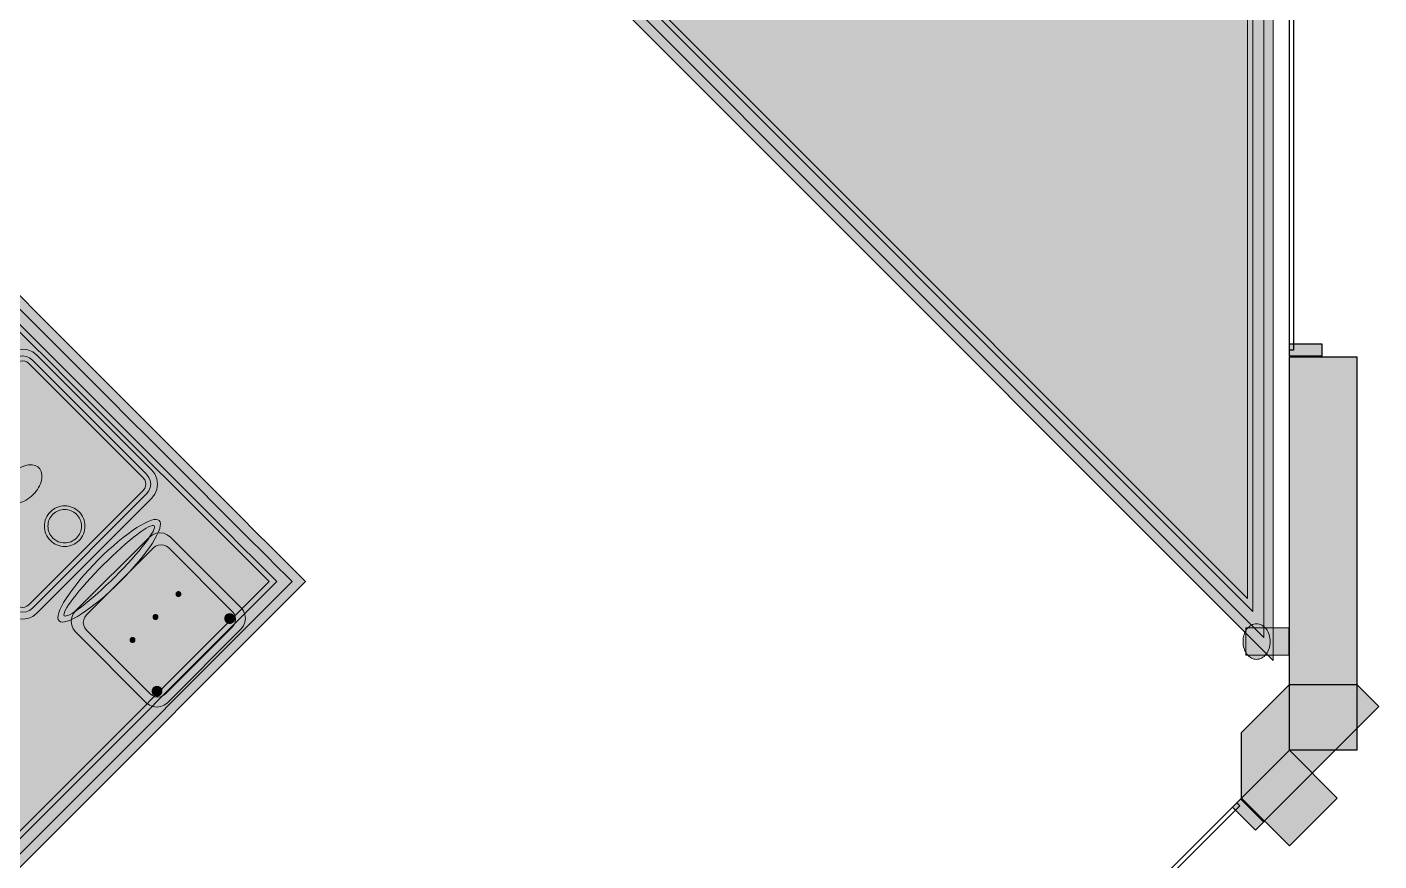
# Model space of a CAD drawing. Header units: metres. Extents: x 2172.2 to 2210.6, y 415.3 to 458.1.
# Drawn here: x 2205.64 to 2210.64, y 428.17 to 431.25 of the extents above; entities that cross this region are included whole.
import ezdxf

# ---------------------------------------------------------------- set-up
doc = ezdxf.new("R2010")
doc.units = ezdxf.units.M
for name, color, linetype, lineweight in [('NC_N1_CHAIRS', 7, 'CONTINUOUS', 13), ('NC_N1_COLUMNS', 8, 'CONTINUOUS', 25), ('NC_N1_FLOOR_DECOR', 32, 'CONTINUOUS', 13), ('NC_N1_GLAZING', 4, 'CONTINUOUS', 13), ('NC_N1_TABLES', 7, 'CONTINUOUS', 13), ('NC_N1_WALL_LIGHTS', 32, 'CONTINUOUS', 13), ('NC_N1_WALLS', 7, 'CONTINUOUS', 25)]:
    doc.layers.add(name, color=color, linetype=linetype, lineweight=lineweight)

# ---------------------------------------------------------------- blocks, each defined once
blk = doc.blocks.new('NC_N1_ARCHITECTURE')
at = {"layer": 'NC_N1_COLUMNS', "true_color": 0xe6e9ea}
blk.add_hatch(color=256, dxfattribs=at).paths.add_polyline_path([(20.134644, -5.608855), (20.134645, -5.358905), (20.31142, -5.182129), (20.561419, -5.182129), (20.642735, -5.263444), (20.21596, -5.690218)])
at = {"layer": 'NC_N1_WALLS', "true_color": 0xe7e6e1}
for points in [[(20.431419, -3.922515), (20.431419, -3.968515), (20.31142, -3.968515), (20.31142, -3.922515)], [(20.31142, -5.425056), (20.31142, -3.970515), (20.56142, -3.970515), (20.56142, -5.425056)], [(20.31142, -5.425056), (20.488197, -5.601833), (20.31142, -5.778609), (20.134644, -5.601832)], [(20.218082, -5.688099), (20.185555, -5.720626), (20.100702, -5.635774), (20.13323, -5.603247)]]:
    blk.add_hatch(color=256, dxfattribs=at).paths.add_polyline_path(points)
at = {"layer": 'NC_N1_COLUMNS', "linetype": 'CONTINUOUS', "lineweight": -2}
blk.add_lwpolyline([(20.134644, -5.608855), (20.134645, -5.358905), (20.31142, -5.182129), (20.561419, -5.182129), (20.642735, -5.263444), (20.21596, -5.690218)], close=True, dxfattribs=at)
at = {"layer": 'NC_N1_GLAZING', "linetype": 'CONTINUOUS', "lineweight": -2}
for points in [[(20.32642, -3.945515), (20.31142, -3.945515), (20.31142, 1.404485), (20.32642, 1.404485)], [(16.314201, -9.443487), (16.303595, -9.43288), (20.116966, -5.61951), (20.127573, -5.630117)]]:
    blk.add_lwpolyline(points, close=True, dxfattribs=at)
at = {"layer": 'NC_N1_WALLS', "linetype": 'CONTINUOUS', "lineweight": -2}
for points in [[(20.431419, -3.922515), (20.431419, -3.968515), (20.31142, -3.968515), (20.31142, -3.922515)], [(20.31142, -5.425056), (20.31142, -3.970515), (20.56142, -3.970515), (20.56142, -5.425056)], [(20.31142, -5.425056), (20.488197, -5.601833), (20.31142, -5.778609), (20.134644, -5.601832)], [(20.218082, -5.688099), (20.185555, -5.720626), (20.100702, -5.635774), (20.13323, -5.603247)]]:
    blk.add_lwpolyline(points, close=True, dxfattribs=at)
blk = doc.blocks.new('NC_N1_MIXED_FLOOR_BAY_06')
at = {"true_color": 0xeff0ee}
h = blk.add_hatch(color=256, dxfattribs=at)
h.dxf.hatch_style = 1
h.paths.add_polyline_path([(15.2653, -3.3949), (15.2864, -3.416), (15.2949, -3.4245), (15.3244, -3.454), (15.3328, -3.4624), (15.3727, -3.5023), (15.4167, -3.5463), (15.4797, -3.6093), (15.5237, -3.6533), (15.6258, -3.7554), (15.6698, -3.7994), (15.7328, -3.8625), (15.7768, -3.9065), (15.879, -4.0086), (15.923, -4.0526), (15.986, -4.1156), (16.03, -4.1596), (16.1322, -4.2618), (16.1762, -4.3058), (16.2392, -4.3688), (16.2832, -4.4128), (16.3853, -4.515), (16.4294, -4.559), (16.4924, -4.622), (16.5364, -4.666), (16.6043, -4.7339), (16.6128, -4.7424), (16.6423, -4.7719), (16.6507, -4.7803), (16.6718, -4.8014), (14.7485, -6.7248), (13.342, -5.3183)])
at = {"color": 0, "linetype": 'CONTINUOUS', "lineweight": -2, "true_color": 0xa5b2b8}
blk.add_lwpolyline([(15.2653, -3.3949), (15.2864, -3.416), (15.2949, -3.4245), (15.3244, -3.454), (15.3328, -3.4624), (15.3727, -3.5023), (15.4167, -3.5463), (15.4797, -3.6093), (15.5237, -3.6533), (15.6258, -3.7554), (15.6698, -3.7994), (15.7328, -3.8625), (15.7768, -3.9065), (15.879, -4.0086), (15.923, -4.0526), (15.986, -4.1156), (16.03, -4.1596), (16.1322, -4.2618), (16.1762, -4.3058), (16.2392, -4.3688), (16.2832, -4.4128), (16.3853, -4.515), (16.4294, -4.559), (16.4924, -4.622), (16.5364, -4.666), (16.6043, -4.7339), (16.6128, -4.7424), (16.6423, -4.7719), (16.6507, -4.7803), (16.6718, -4.8014), (14.7485, -6.7248), (13.342, -5.3183)], close=True, dxfattribs=at)
at = {"color": 0, "linetype": 'CONTINUOUS', "lineweight": -2, "true_color": 0xa38246}
for points in [[(15.2653, -3.4444), (15.2701, -3.4492), (15.2996, -3.4788), (15.3081, -3.4872), (15.3479, -3.527), (15.3919, -3.571), (15.4549, -3.634), (15.4989, -3.678), (15.6011, -3.7802), (15.6451, -3.8242), (15.7081, -3.8872), (15.7521, -3.9312), (15.8543, -4.0334), (15.9613, -4.1404), (16.0053, -4.1844), (16.1074, -4.2865), (16.1514, -4.3305), (16.2144, -4.3935), (16.2584, -4.4375), (16.3606, -4.5397), (16.4046, -4.5837), (16.4676, -4.6467), (16.5116, -4.6907), (16.5796, -4.7587), (16.588, -4.7671), (16.6175, -4.7967), (16.6223, -4.8014), (14.7485, -6.6753), (13.3915, -5.3183)], [(15.2653, -3.5293), (15.2657, -3.5296), (15.3055, -3.5695), (15.3495, -3.6135), (15.4125, -3.6765), (15.4565, -3.7205), (15.5587, -3.8226), (15.6027, -3.8666), (15.6657, -3.9296), (15.7097, -3.9736), (15.8118, -4.0758), (15.9188, -4.1828), (15.9628, -4.2268), (16.065, -4.329), (16.109, -4.373), (16.172, -4.436), (16.216, -4.48), (16.3182, -4.5821), (16.3622, -4.6261), (16.4252, -4.6891), (16.4692, -4.7331), (16.5371, -4.8011), (16.5375, -4.8014), (14.7485, -6.5904), (13.4763, -5.3183)], [(15.2469, -5.0599), (15.2458, -5.0834), (15.2423, -5.1067), (15.2366, -5.1295), (15.2286, -5.1517), (15.2186, -5.173), (15.2065, -5.1932), (15.1924, -5.2121), (15.1766, -5.2296), (15.1592, -5.2454), (15.1402, -5.2594), (15.12, -5.2715), (15.0988, -5.2816), (15.0766, -5.2895), (15.0537, -5.2952), (15.0304, -5.2987), (15.0069, -5.2999), (14.9834, -5.2987), (14.9601, -5.2952), (14.9372, -5.2895), (14.9151, -5.2816), (14.8938, -5.2715), (14.8736, -5.2594), (14.8547, -5.2454), (14.8372, -5.2296), (14.8214, -5.2121), (14.8074, -5.1932), (14.7953, -5.173), (14.7852, -5.1517), (14.7772, -5.1295), (14.7715, -5.1067), (14.7681, -5.0834), (14.7669, -5.0599), (14.7681, -5.0363), (14.7715, -5.013), (14.7772, -4.9902), (14.7852, -4.968), (14.7953, -4.9467), (14.8074, -4.9265), (14.8214, -4.9076), (14.8372, -4.8901), (14.8547, -4.8743), (14.8736, -4.8603), (14.8938, -4.8482), (14.9151, -4.8381), (14.9372, -4.8302), (14.9601, -4.8245), (14.9834, -4.821), (15.0069, -4.8199), (15.0304, -4.821), (15.0537, -4.8245), (15.0766, -4.8302), (15.0988, -4.8381), (15.12, -4.8482), (15.1402, -4.8603), (15.1592, -4.8743), (15.1766, -4.8901), (15.1924, -4.9076), (15.2065, -4.9265), (15.2186, -4.9467), (15.2286, -4.968), (15.2366, -4.9902), (15.2423, -5.013), (15.2458, -5.0363)]]:
    blk.add_lwpolyline(points, close=True, dxfattribs=at)
at = {"color": 0, "linetype": 'CONTINUOUS', "lineweight": -2, "true_color": 0x778fa0}
for points in [[(15.2653, -3.501), (15.2714, -3.507), (15.2798, -3.5155), (15.3196, -3.5553), (15.3636, -3.5993), (15.4266, -3.6623), (15.4706, -3.7063), (15.5728, -3.8085), (15.6168, -3.8525), (15.6798, -3.9155), (15.7238, -3.9595), (15.826, -4.0617), (15.933, -4.1687), (15.977, -4.2127), (16.0791, -4.3148), (16.1231, -4.3588), (16.1862, -4.4218), (16.2302, -4.4658), (16.3323, -4.568), (16.3763, -4.612), (16.4393, -4.675), (16.4833, -4.719), (16.5513, -4.787), (16.5597, -4.7954), (16.5658, -4.8014), (14.7485, -6.6187), (13.4481, -5.3183)], [(15.0069, -5.0599), (14.9619, -4.9199), (15.0069, -4.8299), (15.0519, -4.9199)], [(15.0069, -5.0599), (14.8761, -4.9927), (14.8443, -4.8972), (14.9397, -4.929)], [(15.0069, -5.0599), (15.0741, -4.929), (15.1695, -4.8972), (15.1377, -4.9927)], [(15.0069, -5.0599), (14.8669, -5.1049), (14.7769, -5.0599), (14.8669, -5.0149)], [(15.0069, -5.0599), (15.1469, -5.0149), (15.2369, -5.0599), (15.1469, -5.1049)], [(15.0069, -5.0599), (14.9397, -5.1907), (14.8443, -5.2225), (14.8761, -5.127)], [(15.0069, -5.0599), (15.0519, -5.1999), (15.0069, -5.2899), (14.9619, -5.1999)], [(15.0069, -5.0599), (15.1377, -5.127), (15.1695, -5.2225), (15.0741, -5.1907)]]:
    blk.add_lwpolyline(points, close=True, dxfattribs=at)
blk = doc.blocks.new('NC_N1_MIXED_FLOOR_TRIANGLE_L_3')
at = {"true_color": 0xeff0ee}
h = blk.add_hatch(color=256, dxfattribs=at)
h.dxf.hatch_style = 1
h.paths.add_polyline_path([(20.1194, 2.6407), (20.1194, 2.6399), (20.1195, 2.6395), (20.1202, 2.6236), (20.1205, 2.6212), (20.1209, 2.6188), (20.1217, 2.6165), (20.1226, 2.6142), (20.1238, 2.612), (20.1251, 2.61), (20.1267, 2.6081), (20.1284, 2.6064), (20.1303, 2.6048), (20.1323, 2.6034), (20.1345, 2.6023), (20.1368, 2.6013), (20.1391, 2.6006), (20.1415, 2.6001), (20.143, 2.6), (20.144, 2.5999), (20.1598, 2.5991), (20.1611, 2.5991), (20.2171, 2.5991), (20.2514, 2.5991), (20.2514, -5.093), (12.4273, 2.7311), (20.1194, 2.7311), (20.1194, 2.6753)])
at = {"color": 0, "linetype": 'CONTINUOUS', "lineweight": -2, "true_color": 0xa5b2b8}
blk.add_lwpolyline([(20.2514, 2.5991), (20.2514, -5.093), (12.4273, 2.7311)], dxfattribs=at)
at = {"color": 0, "linetype": 'CONTINUOUS', "lineweight": -2, "true_color": 0xa38246}
for points in [[(20.2164, 2.5641), (20.2164, -5.0085), (12.5118, 2.6961)], [(20.1564, 2.5042), (20.1564, -4.8636), (12.6567, 2.6361)]]:
    blk.add_lwpolyline(points, dxfattribs=at)
at = {"color": 0, "linetype": 'CONTINUOUS', "lineweight": -2, "true_color": 0x778fa0}
blk.add_lwpolyline([(20.1764, 2.5241), (20.1764, -4.9119), (12.6084, 2.6561)], dxfattribs=at)
blk = doc.blocks.new('NC_N1_SCONCE')
at = {"true_color": 0xf6f5ef}
h = blk.add_hatch(color=256, dxfattribs=at)
h.dxf.hatch_style = 1
h.paths.add_polyline_path([(0.05, -0.16), (0.05, 0), (-0.05, 0), (-0.05, -0.16)])
h = blk.add_hatch(color=256, dxfattribs=at)
h.dxf.hatch_style = 1
h.paths.add_polyline_path([(0.066, -0.12), (0.0657, -0.1151), (0.0647, -0.1102), (0.0632, -0.1055), (0.061, -0.1009), (0.0582, -0.0964), (0.0549, -0.0922), (0.051, -0.0883), (0.0467, -0.0846), (0.0419, -0.0813), (0.0367, -0.0784), (0.0311, -0.0759), (0.0253, -0.0738), (0.0192, -0.0722), (0.0129, -0.071), (0.0065, -0.0702), (0, -0.07), (-0.0065, -0.0702), (-0.0129, -0.071), (-0.0192, -0.0722), (-0.0253, -0.0738), (-0.0311, -0.0759), (-0.0367, -0.0784), (-0.0419, -0.0813), (-0.0467, -0.0846), (-0.051, -0.0883), (-0.0549, -0.0922), (-0.0582, -0.0964), (-0.061, -0.1009), (-0.0632, -0.1055), (-0.0647, -0.1102), (-0.0657, -0.1151), (-0.066, -0.12), (-0.0657, -0.1249), (-0.0647, -0.1298), (-0.0632, -0.1345), (-0.061, -0.1391), (-0.0582, -0.1436), (-0.0549, -0.1478), (-0.051, -0.1517), (-0.0467, -0.1554), (-0.0419, -0.1587), (-0.0367, -0.1616), (-0.0311, -0.1641), (-0.0253, -0.1662), (-0.0192, -0.1678), (-0.0129, -0.169), (-0.0065, -0.1698), (0, -0.17), (0.0065, -0.1698), (0.0129, -0.169), (0.0192, -0.1678), (0.0253, -0.1662), (0.0311, -0.1641), (0.0367, -0.1616), (0.0419, -0.1587), (0.0467, -0.1554), (0.051, -0.1517), (0.0549, -0.1478), (0.0582, -0.1436), (0.061, -0.1391), (0.0632, -0.1345), (0.0647, -0.1298), (0.0657, -0.1249)])
at = {"color": 0, "linetype": 'CONTINUOUS', "lineweight": -2, "true_color": 0xa38246}
for points in [[(0.05, -0.16), (0.05, 0), (-0.05, 0), (-0.05, -0.16)], [(0.066, -0.12), (0.0657, -0.1151), (0.0647, -0.1102), (0.0632, -0.1055), (0.061, -0.1009), (0.0582, -0.0964), (0.0549, -0.0922), (0.051, -0.0883), (0.0467, -0.0846), (0.0419, -0.0813), (0.0367, -0.0784), (0.0311, -0.0759), (0.0253, -0.0738), (0.0192, -0.0722), (0.0129, -0.071), (0.0065, -0.0702), (0, -0.07), (-0.0065, -0.0702), (-0.0129, -0.071), (-0.0192, -0.0722), (-0.0253, -0.0738), (-0.0311, -0.0759), (-0.0367, -0.0784), (-0.0419, -0.0813), (-0.0467, -0.0846), (-0.051, -0.0883), (-0.0549, -0.0922), (-0.0582, -0.0964), (-0.061, -0.1009), (-0.0632, -0.1055), (-0.0647, -0.1102), (-0.0657, -0.1151), (-0.066, -0.12), (-0.0657, -0.1249), (-0.0647, -0.1298), (-0.0632, -0.1345), (-0.061, -0.1391), (-0.0582, -0.1436), (-0.0549, -0.1478), (-0.051, -0.1517), (-0.0467, -0.1554), (-0.0419, -0.1587), (-0.0367, -0.1616), (-0.0311, -0.1641), (-0.0253, -0.1662), (-0.0192, -0.1678), (-0.0129, -0.169), (-0.0065, -0.1698), (0, -0.17), (0.0065, -0.1698), (0.0129, -0.169), (0.0192, -0.1678), (0.0253, -0.1662), (0.0311, -0.1641), (0.0367, -0.1616), (0.0419, -0.1587), (0.0467, -0.1554), (0.051, -0.1517), (0.0549, -0.1478), (0.0582, -0.1436), (0.061, -0.1391), (0.0632, -0.1345), (0.0647, -0.1298), (0.0657, -0.1249)]]:
    blk.add_lwpolyline(points, close=True, dxfattribs=at)
blk = doc.blocks.new('NC_N1_DINING_TWO_SQUARE')
at = {"true_color": 0xf6f5ef}
h = blk.add_hatch(color=256, dxfattribs=at)
h.dxf.hatch_style = 1
h.paths.add_polyline_path([(0.3, -0.375), (-0.3, -0.375), (-0.3194, -0.3724), (-0.3375, -0.365), (-0.353, -0.353), (-0.365, -0.3375), (-0.3724, -0.3194), (-0.375, -0.3), (-0.375, 0.3), (-0.3724, 0.3194), (-0.365, 0.3375), (-0.353, 0.353), (-0.3375, 0.365), (-0.3194, 0.3724), (-0.3, 0.375), (0.3, 0.375), (0.3194, 0.3724), (0.3375, 0.365), (0.353, 0.353), (0.365, 0.3375), (0.3724, 0.3194), (0.375, 0.3), (0.375, -0.3), (0.3724, -0.3194), (0.365, -0.3375), (0.353, -0.353), (0.3375, -0.365), (0.3194, -0.3724)])
at = {"color": 0, "linetype": 'CONTINUOUS', "lineweight": -2, "true_color": 0x2d3540}
blk.add_lwpolyline([(0.3, -0.375), (-0.3, -0.375), (-0.3194, -0.3724), (-0.3375, -0.365), (-0.353, -0.353), (-0.365, -0.3375), (-0.3724, -0.3194), (-0.375, -0.3), (-0.375, 0.3), (-0.3724, 0.3194), (-0.365, 0.3375), (-0.353, 0.353), (-0.3375, 0.365), (-0.3194, 0.3724), (-0.3, 0.375), (0.3, 0.375), (0.3194, 0.3724), (0.3375, 0.365), (0.353, 0.353), (0.365, 0.3375), (0.3724, 0.3194), (0.375, 0.3), (0.375, -0.3), (0.3724, -0.3194), (0.365, -0.3375), (0.353, -0.353), (0.3375, -0.365), (0.3194, -0.3724)], close=True, dxfattribs=at)
at = {"color": 0, "linetype": 'CONTINUOUS', "lineweight": -2, "true_color": 0xa38246}
for points in [[(0.2984, -0.35), (-0.2984, -0.35), (-0.3129, -0.3481), (-0.3249, -0.3431), (-0.3352, -0.3352), (-0.3431, -0.3249), (-0.3481, -0.3129), (-0.35, -0.2984), (-0.35, 0.2984), (-0.3481, 0.3129), (-0.3431, 0.3249), (-0.3352, 0.3352), (-0.3249, 0.3431), (-0.3129, 0.3481), (-0.2984, 0.35), (0.2984, 0.35), (0.3129, 0.3481), (0.3249, 0.3431), (0.3352, 0.3352), (0.3431, 0.3249), (0.3481, 0.3129), (0.35, 0.2984), (0.35, -0.2984), (0.3481, -0.3129), (0.3431, -0.3249), (0.3352, -0.3352), (0.3249, -0.3431), (0.3129, -0.3481)], [(0.2972, -0.332), (-0.2972, -0.332), (-0.3082, -0.3306), (-0.3158, -0.3274), (-0.3224, -0.3224), (-0.3274, -0.3158), (-0.3306, -0.3082), (-0.332, -0.2972), (-0.332, 0.2972), (-0.3306, 0.3082), (-0.3274, 0.3158), (-0.3224, 0.3224), (-0.3158, 0.3274), (-0.3082, 0.3306), (-0.2972, 0.332), (0.2972, 0.332), (0.3082, 0.3306), (0.3158, 0.3274), (0.3224, 0.3224), (0.3274, 0.3158), (0.3306, 0.3082), (0.332, 0.2972), (0.332, -0.2972), (0.3306, -0.3082), (0.3274, -0.3158), (0.3224, -0.3224), (0.3158, -0.3274), (0.3082, -0.3306)], [(0.062, 0.22), (0.0617, 0.2139), (0.0608, 0.2079), (0.0593, 0.202), (0.0573, 0.1963), (0.0547, 0.1908), (0.0516, 0.1856), (0.0479, 0.1807), (0.0438, 0.1762), (0.0393, 0.1721), (0.0344, 0.1684), (0.0292, 0.1653), (0.0237, 0.1627), (0.018, 0.1607), (0.0121, 0.1592), (0.0061, 0.1583), (0, 0.158), (-0.0061, 0.1583), (-0.0121, 0.1592), (-0.018, 0.1607), (-0.0237, 0.1627), (-0.0292, 0.1653), (-0.0344, 0.1684), (-0.0393, 0.1721), (-0.0438, 0.1762), (-0.0479, 0.1807), (-0.0516, 0.1856), (-0.0547, 0.1908), (-0.0573, 0.1963), (-0.0593, 0.202), (-0.0608, 0.2079), (-0.0617, 0.2139), (-0.062, 0.22), (-0.0617, 0.2261), (-0.0608, 0.2321), (-0.0593, 0.238), (-0.0573, 0.2437), (-0.0547, 0.2492), (-0.0516, 0.2544), (-0.0479, 0.2593), (-0.0438, 0.2638), (-0.0393, 0.2679), (-0.0344, 0.2716), (-0.0292, 0.2747), (-0.0237, 0.2773), (-0.018, 0.2793), (-0.0121, 0.2808), (-0.0061, 0.2817), (0, 0.282), (0.0061, 0.2817), (0.0121, 0.2808), (0.018, 0.2793), (0.0237, 0.2773), (0.0292, 0.2747), (0.0344, 0.2716), (0.0393, 0.2679), (0.0438, 0.2638), (0.0479, 0.2593), (0.0516, 0.2544), (0.0547, 0.2492), (0.0573, 0.2437), (0.0593, 0.238), (0.0608, 0.2321), (0.0617, 0.2261)], [(0.085, 0), (0.0846, 0.0054), (0.0834, 0.0107), (0.0813, 0.016), (0.0785, 0.021), (0.075, 0.0259), (0.0707, 0.0306), (0.0657, 0.0349), (0.0601, 0.0389), (0.0539, 0.0425), (0.0472, 0.0457), (0.0401, 0.0485), (0.0325, 0.0508), (0.0247, 0.0526), (0.0166, 0.0539), (0.0083, 0.0547), (0, 0.055), (-0.0083, 0.0547), (-0.0166, 0.0539), (-0.0247, 0.0526), (-0.0325, 0.0508), (-0.0401, 0.0485), (-0.0472, 0.0457), (-0.0539, 0.0425), (-0.0601, 0.0389), (-0.0657, 0.0349), (-0.0707, 0.0306), (-0.075, 0.0259), (-0.0785, 0.021), (-0.0813, 0.016), (-0.0834, 0.0107), (-0.0846, 0.0054), (-0.085, 0), (-0.0846, -0.0054), (-0.0834, -0.0107), (-0.0813, -0.016), (-0.0785, -0.021), (-0.075, -0.0259), (-0.0707, -0.0306), (-0.0657, -0.0349), (-0.0601, -0.0389), (-0.0539, -0.0425), (-0.0472, -0.0457), (-0.0401, -0.0485), (-0.0325, -0.0508), (-0.0247, -0.0526), (-0.0166, -0.0539), (-0.0083, -0.0547), (0, -0.055), (0.0083, -0.0547), (0.0166, -0.0539), (0.0247, -0.0526), (0.0325, -0.0508), (0.0401, -0.0485), (0.0472, -0.0457), (0.0539, -0.0425), (0.0601, -0.0389), (0.0657, -0.0349), (0.0707, -0.0306), (0.075, -0.0259), (0.0785, -0.021), (0.0813, -0.016), (0.0834, -0.0107), (0.0846, -0.0054)], [(0.062, -0.22), (0.0617, -0.2261), (0.0608, -0.2321), (0.0593, -0.238), (0.0573, -0.2437), (0.0547, -0.2492), (0.0516, -0.2544), (0.0479, -0.2593), (0.0438, -0.2638), (0.0393, -0.2679), (0.0344, -0.2716), (0.0292, -0.2747), (0.0237, -0.2773), (0.018, -0.2793), (0.0121, -0.2808), (0.0061, -0.2817), (0, -0.282), (-0.0061, -0.2817), (-0.0121, -0.2808), (-0.018, -0.2793), (-0.0237, -0.2773), (-0.0292, -0.2747), (-0.0344, -0.2716), (-0.0393, -0.2679), (-0.0438, -0.2638), (-0.0479, -0.2593), (-0.0516, -0.2544), (-0.0547, -0.2492), (-0.0573, -0.2437), (-0.0593, -0.238), (-0.0608, -0.2321), (-0.0617, -0.2261), (-0.062, -0.22), (-0.0617, -0.2139), (-0.0608, -0.2079), (-0.0593, -0.202), (-0.0573, -0.1963), (-0.0547, -0.1908), (-0.0516, -0.1856), (-0.0479, -0.1807), (-0.0438, -0.1762), (-0.0393, -0.1721), (-0.0344, -0.1684), (-0.0292, -0.1653), (-0.0237, -0.1627), (-0.018, -0.1607), (-0.0121, -0.1592), (-0.0061, -0.1583), (0, -0.158), (0.0061, -0.1583), (0.0121, -0.1592), (0.018, -0.1607), (0.0237, -0.1627), (0.0292, -0.1653), (0.0344, -0.1684), (0.0393, -0.1721), (0.0438, -0.1762), (0.0479, -0.1807), (0.0516, -0.1856), (0.0547, -0.1908), (0.0573, -0.1963), (0.0593, -0.202), (0.0608, -0.2079), (0.0617, -0.2139)]]:
    blk.add_lwpolyline(points, close=True, dxfattribs=at)
at = {"color": 0, "linetype": 'CONTINUOUS', "lineweight": -2, "true_color": 0x89939a}
for points in [[(0.075, 0.22), (0.0746, 0.2126), (0.0736, 0.2054), (0.0718, 0.1982), (0.0693, 0.1913), (0.0661, 0.1846), (0.0624, 0.1783), (0.058, 0.1724), (0.053, 0.167), (0.0476, 0.162), (0.0417, 0.1576), (0.0354, 0.1539), (0.0287, 0.1507), (0.0218, 0.1482), (0.0146, 0.1464), (0.0074, 0.1454), (0, 0.145), (-0.0074, 0.1454), (-0.0146, 0.1464), (-0.0218, 0.1482), (-0.0287, 0.1507), (-0.0354, 0.1539), (-0.0417, 0.1576), (-0.0476, 0.162), (-0.053, 0.167), (-0.058, 0.1724), (-0.0624, 0.1783), (-0.0661, 0.1846), (-0.0693, 0.1913), (-0.0718, 0.1982), (-0.0736, 0.2054), (-0.0746, 0.2126), (-0.075, 0.22), (-0.0746, 0.2274), (-0.0736, 0.2346), (-0.0718, 0.2418), (-0.0693, 0.2487), (-0.0661, 0.2554), (-0.0624, 0.2617), (-0.058, 0.2676), (-0.053, 0.273), (-0.0476, 0.278), (-0.0417, 0.2824), (-0.0354, 0.2861), (-0.0287, 0.2893), (-0.0218, 0.2918), (-0.0146, 0.2936), (-0.0074, 0.2946), (0, 0.295), (0.0074, 0.2946), (0.0146, 0.2936), (0.0218, 0.2918), (0.0287, 0.2893), (0.0354, 0.2861), (0.0417, 0.2824), (0.0476, 0.278), (0.053, 0.273), (0.058, 0.2676), (0.0624, 0.2617), (0.0661, 0.2554), (0.0693, 0.2487), (0.0718, 0.2418), (0.0736, 0.2346), (0.0746, 0.2274)], [(0.075, -0.22), (0.0746, -0.2274), (0.0736, -0.2346), (0.0718, -0.2418), (0.0693, -0.2487), (0.0661, -0.2554), (0.0624, -0.2617), (0.058, -0.2676), (0.053, -0.273), (0.0476, -0.278), (0.0417, -0.2824), (0.0354, -0.2861), (0.0287, -0.2893), (0.0218, -0.2918), (0.0146, -0.2936), (0.0074, -0.2946), (0, -0.295), (-0.0074, -0.2946), (-0.0146, -0.2936), (-0.0218, -0.2918), (-0.0287, -0.2893), (-0.0354, -0.2861), (-0.0417, -0.2824), (-0.0476, -0.278), (-0.053, -0.273), (-0.058, -0.2676), (-0.0624, -0.2617), (-0.0661, -0.2554), (-0.0693, -0.2487), (-0.0718, -0.2418), (-0.0736, -0.2346), (-0.0746, -0.2274), (-0.075, -0.22), (-0.0746, -0.2126), (-0.0736, -0.2054), (-0.0718, -0.1982), (-0.0693, -0.1913), (-0.0661, -0.1846), (-0.0624, -0.1783), (-0.058, -0.1724), (-0.053, -0.167), (-0.0476, -0.162), (-0.0417, -0.1576), (-0.0354, -0.1539), (-0.0287, -0.1507), (-0.0218, -0.1482), (-0.0146, -0.1464), (-0.0074, -0.1454), (0, -0.145), (0.0074, -0.1454), (0.0146, -0.1464), (0.0218, -0.1482), (0.0287, -0.1507), (0.0354, -0.1539), (0.0417, -0.1576), (0.0476, -0.162), (0.053, -0.167), (0.058, -0.1724), (0.0624, -0.1783), (0.0661, -0.1846), (0.0693, -0.1913), (0.0718, -0.1982), (0.0736, -0.2054), (0.0746, -0.2126)]]:
    blk.add_lwpolyline(points, close=True, dxfattribs=at)
blk = doc.blocks.new('NC_N1_CHAIR_OLIVE')
at = {"true_color": 0xf6f5ef}
h = blk.add_hatch(color=256, dxfattribs=at)
h.dxf.hatch_style = 1
h.paths.add_polyline_path([(0.262, 0.222), (0.2607, 0.2276), (0.257, 0.2331), (0.2507, 0.2385), (0.2421, 0.2438), (0.2311, 0.2489), (0.2178, 0.2537), (0.2025, 0.2582), (0.1853, 0.2623), (0.1662, 0.2661), (0.1456, 0.2694), (0.1235, 0.2723), (0.1003, 0.2747), (0.0761, 0.2765), (0.0511, 0.2779), (0.0257, 0.2787), (0, 0.279), (-0.0257, 0.2787), (-0.0511, 0.2779), (-0.0761, 0.2765), (-0.1003, 0.2747), (-0.1235, 0.2723), (-0.1456, 0.2694), (-0.1662, 0.2661), (-0.1853, 0.2623), (-0.2025, 0.2582), (-0.2178, 0.2537), (-0.2311, 0.2489), (-0.2421, 0.2438), (-0.2507, 0.2385), (-0.257, 0.2331), (-0.2607, 0.2276), (-0.262, 0.222), (-0.2607, 0.2164), (-0.257, 0.2109), (-0.2507, 0.2055), (-0.2421, 0.2002), (-0.2311, 0.1951), (-0.2178, 0.1903), (-0.2025, 0.1858), (-0.1853, 0.1817), (-0.1662, 0.1779), (-0.1456, 0.1746), (-0.1235, 0.1717), (-0.1003, 0.1693), (-0.0761, 0.1675), (-0.0511, 0.1661), (-0.0257, 0.1653), (0, 0.165), (0.0257, 0.1653), (0.0511, 0.1661), (0.0761, 0.1675), (0.1003, 0.1693), (0.1235, 0.1717), (0.1456, 0.1746), (0.1662, 0.1779), (0.1853, 0.1817), (0.2025, 0.1858), (0.2178, 0.1903), (0.2311, 0.1951), (0.2421, 0.2002), (0.2507, 0.2055), (0.257, 0.2109), (0.2607, 0.2164)])
at = {"true_color": 0x778fa0}
h = blk.add_hatch(color=256, dxfattribs=at)
h.dxf.hatch_style = 1
h.paths.add_polyline_path([(0.193, -0.275), (-0.193, -0.275), (-0.2072, -0.2731), (-0.2205, -0.2676), (-0.2319, -0.2589), (-0.2406, -0.2475), (-0.2461, -0.2342), (-0.248, -0.22), (-0.248, 0.15), (-0.2461, 0.1642), (-0.2406, 0.1775), (-0.2319, 0.1889), (-0.2205, 0.1976), (-0.2072, 0.2031), (-0.193, 0.205), (0.193, 0.205), (0.2072, 0.2031), (0.2205, 0.1976), (0.2319, 0.1889), (0.2406, 0.1775), (0.2461, 0.1642), (0.248, 0.15), (0.248, -0.22), (0.2461, -0.2342), (0.2406, -0.2475), (0.2319, -0.2589), (0.2205, -0.2676), (0.2072, -0.2731)])
at = {"true_color": 0xa38246}
h = blk.add_hatch(color=256, dxfattribs=at)
h.dxf.hatch_style = 1
h.paths.add_polyline_path([(-0.111, -0.02), (-0.111, -0.0209), (-0.1112, -0.0218), (-0.1114, -0.0226), (-0.1117, -0.0234), (-0.1121, -0.0242), (-0.1125, -0.025), (-0.113, -0.0257), (-0.1136, -0.0264), (-0.1143, -0.027), (-0.115, -0.0275), (-0.1158, -0.0279), (-0.1166, -0.0283), (-0.1174, -0.0286), (-0.1182, -0.0288), (-0.1191, -0.029), (-0.12, -0.029), (-0.1209, -0.029), (-0.1218, -0.0288), (-0.1226, -0.0286), (-0.1234, -0.0283), (-0.1242, -0.0279), (-0.125, -0.0275), (-0.1257, -0.027), (-0.1264, -0.0264), (-0.127, -0.0257), (-0.1275, -0.025), (-0.1279, -0.0242), (-0.1283, -0.0234), (-0.1286, -0.0226), (-0.1288, -0.0218), (-0.129, -0.0209), (-0.129, -0.02), (-0.129, -0.0191), (-0.1288, -0.0182), (-0.1286, -0.0174), (-0.1283, -0.0166), (-0.1279, -0.0158), (-0.1275, -0.015), (-0.127, -0.0143), (-0.1264, -0.0136), (-0.1257, -0.013), (-0.125, -0.0125), (-0.1242, -0.0121), (-0.1234, -0.0117), (-0.1226, -0.0114), (-0.1218, -0.0112), (-0.1209, -0.011), (-0.12, -0.011), (-0.1191, -0.011), (-0.1182, -0.0112), (-0.1174, -0.0114), (-0.1166, -0.0117), (-0.1158, -0.0121), (-0.115, -0.0125), (-0.1143, -0.013), (-0.1136, -0.0136), (-0.113, -0.0143), (-0.1125, -0.015), (-0.1121, -0.0158), (-0.1117, -0.0166), (-0.1114, -0.0174), (-0.1112, -0.0182), (-0.111, -0.0191)])
h = blk.add_hatch(color=256, dxfattribs=at)
h.dxf.hatch_style = 1
h.paths.add_polyline_path([(0.009, -0.02), (0.009, -0.0209), (0.0088, -0.0218), (0.0086, -0.0226), (0.0083, -0.0234), (0.0079, -0.0242), (0.0075, -0.025), (0.007, -0.0257), (0.0064, -0.0264), (0.0057, -0.027), (0.005, -0.0275), (0.0042, -0.0279), (0.0034, -0.0283), (0.0026, -0.0286), (0.0018, -0.0288), (0.0009, -0.029), (0, -0.029), (-0.0009, -0.029), (-0.0018, -0.0288), (-0.0026, -0.0286), (-0.0034, -0.0283), (-0.0042, -0.0279), (-0.005, -0.0275), (-0.0057, -0.027), (-0.0064, -0.0264), (-0.007, -0.0257), (-0.0075, -0.025), (-0.0079, -0.0242), (-0.0083, -0.0234), (-0.0086, -0.0226), (-0.0088, -0.0218), (-0.009, -0.0209), (-0.009, -0.02), (-0.009, -0.0191), (-0.0088, -0.0182), (-0.0086, -0.0174), (-0.0083, -0.0166), (-0.0079, -0.0158), (-0.0075, -0.015), (-0.007, -0.0143), (-0.0064, -0.0136), (-0.0057, -0.013), (-0.005, -0.0125), (-0.0042, -0.0121), (-0.0034, -0.0117), (-0.0026, -0.0114), (-0.0018, -0.0112), (-0.0009, -0.011), (0, -0.011), (0.0009, -0.011), (0.0018, -0.0112), (0.0026, -0.0114), (0.0034, -0.0117), (0.0042, -0.0121), (0.005, -0.0125), (0.0057, -0.013), (0.0064, -0.0136), (0.007, -0.0143), (0.0075, -0.015), (0.0079, -0.0158), (0.0083, -0.0166), (0.0086, -0.0174), (0.0088, -0.0182), (0.009, -0.0191)])
h = blk.add_hatch(color=256, dxfattribs=at)
h.dxf.hatch_style = 1
h.paths.add_polyline_path([(0.129, -0.02), (0.129, -0.0209), (0.1288, -0.0218), (0.1286, -0.0226), (0.1283, -0.0234), (0.1279, -0.0242), (0.1275, -0.025), (0.127, -0.0257), (0.1264, -0.0264), (0.1257, -0.027), (0.125, -0.0275), (0.1242, -0.0279), (0.1234, -0.0283), (0.1226, -0.0286), (0.1218, -0.0288), (0.1209, -0.029), (0.12, -0.029), (0.1191, -0.029), (0.1182, -0.0288), (0.1174, -0.0286), (0.1166, -0.0283), (0.1158, -0.0279), (0.115, -0.0275), (0.1143, -0.027), (0.1136, -0.0264), (0.113, -0.0257), (0.1125, -0.025), (0.1121, -0.0242), (0.1117, -0.0234), (0.1114, -0.0226), (0.1112, -0.0218), (0.111, -0.0209), (0.111, -0.02), (0.111, -0.0191), (0.1112, -0.0182), (0.1114, -0.0174), (0.1117, -0.0166), (0.1121, -0.0158), (0.1125, -0.015), (0.113, -0.0143), (0.1136, -0.0136), (0.1143, -0.013), (0.115, -0.0125), (0.1158, -0.0121), (0.1166, -0.0117), (0.1174, -0.0114), (0.1182, -0.0112), (0.1191, -0.011), (0.12, -0.011), (0.1209, -0.011), (0.1218, -0.0112), (0.1226, -0.0114), (0.1234, -0.0117), (0.1242, -0.0121), (0.125, -0.0125), (0.1257, -0.013), (0.1264, -0.0136), (0.127, -0.0143), (0.1275, -0.015), (0.1279, -0.0158), (0.1283, -0.0166), (0.1286, -0.0174), (0.1288, -0.0182), (0.129, -0.0191)])
h = blk.add_hatch(color=256, dxfattribs=at)
h.dxf.hatch_style = 1
h.paths.add_polyline_path([(-0.172, -0.218), (-0.1721, -0.2198), (-0.1723, -0.2215), (-0.1728, -0.2232), (-0.1734, -0.2249), (-0.1741, -0.2265), (-0.175, -0.228), (-0.1761, -0.2294), (-0.1773, -0.2307), (-0.1786, -0.2319), (-0.18, -0.233), (-0.1815, -0.2339), (-0.1831, -0.2346), (-0.1848, -0.2352), (-0.1865, -0.2357), (-0.1882, -0.2359), (-0.19, -0.236), (-0.1918, -0.2359), (-0.1935, -0.2357), (-0.1952, -0.2352), (-0.1969, -0.2346), (-0.1985, -0.2339), (-0.2, -0.233), (-0.2014, -0.2319), (-0.2027, -0.2307), (-0.2039, -0.2294), (-0.205, -0.228), (-0.2059, -0.2265), (-0.2066, -0.2249), (-0.2072, -0.2232), (-0.2077, -0.2215), (-0.2079, -0.2198), (-0.208, -0.218), (-0.2079, -0.2162), (-0.2077, -0.2145), (-0.2072, -0.2128), (-0.2066, -0.2111), (-0.2059, -0.2095), (-0.205, -0.208), (-0.2039, -0.2066), (-0.2027, -0.2053), (-0.2014, -0.2041), (-0.2, -0.203), (-0.1985, -0.2021), (-0.1969, -0.2014), (-0.1952, -0.2008), (-0.1935, -0.2003), (-0.1918, -0.2001), (-0.19, -0.2), (-0.1882, -0.2001), (-0.1865, -0.2003), (-0.1848, -0.2008), (-0.1831, -0.2014), (-0.1815, -0.2021), (-0.18, -0.203), (-0.1786, -0.2041), (-0.1773, -0.2053), (-0.1761, -0.2066), (-0.175, -0.208), (-0.1741, -0.2095), (-0.1734, -0.2111), (-0.1728, -0.2128), (-0.1723, -0.2145), (-0.1721, -0.2162)])
h = blk.add_hatch(color=256, dxfattribs=at)
h.dxf.hatch_style = 1
h.paths.add_polyline_path([(0.208, -0.218), (0.2079, -0.2198), (0.2077, -0.2215), (0.2072, -0.2232), (0.2066, -0.2249), (0.2059, -0.2265), (0.205, -0.228), (0.2039, -0.2294), (0.2027, -0.2307), (0.2014, -0.2319), (0.2, -0.233), (0.1985, -0.2339), (0.1969, -0.2346), (0.1952, -0.2352), (0.1935, -0.2357), (0.1918, -0.2359), (0.19, -0.236), (0.1882, -0.2359), (0.1865, -0.2357), (0.1848, -0.2352), (0.1831, -0.2346), (0.1815, -0.2339), (0.18, -0.233), (0.1786, -0.2319), (0.1773, -0.2307), (0.1761, -0.2294), (0.175, -0.228), (0.1741, -0.2265), (0.1734, -0.2249), (0.1728, -0.2232), (0.1723, -0.2215), (0.1721, -0.2198), (0.172, -0.218), (0.1721, -0.2162), (0.1723, -0.2145), (0.1728, -0.2128), (0.1734, -0.2111), (0.1741, -0.2095), (0.175, -0.208), (0.1761, -0.2066), (0.1773, -0.2053), (0.1786, -0.2041), (0.18, -0.203), (0.1815, -0.2021), (0.1831, -0.2014), (0.1848, -0.2008), (0.1865, -0.2003), (0.1882, -0.2001), (0.19, -0.2), (0.1918, -0.2001), (0.1935, -0.2003), (0.1952, -0.2008), (0.1969, -0.2014), (0.1985, -0.2021), (0.2, -0.203), (0.2014, -0.2041), (0.2027, -0.2053), (0.2039, -0.2066), (0.205, -0.208), (0.2059, -0.2095), (0.2066, -0.2111), (0.2072, -0.2128), (0.2077, -0.2145), (0.2079, -0.2162)])
at = {"color": 0, "linetype": 'CONTINUOUS', "lineweight": -2, "true_color": 0x2d3540}
for points in [[(0.262, 0.222), (0.2607, 0.2276), (0.257, 0.2331), (0.2507, 0.2385), (0.2421, 0.2438), (0.2311, 0.2489), (0.2178, 0.2537), (0.2025, 0.2582), (0.1853, 0.2623), (0.1662, 0.2661), (0.1456, 0.2694), (0.1235, 0.2723), (0.1003, 0.2747), (0.0761, 0.2765), (0.0511, 0.2779), (0.0257, 0.2787), (0, 0.279), (-0.0257, 0.2787), (-0.0511, 0.2779), (-0.0761, 0.2765), (-0.1003, 0.2747), (-0.1235, 0.2723), (-0.1456, 0.2694), (-0.1662, 0.2661), (-0.1853, 0.2623), (-0.2025, 0.2582), (-0.2178, 0.2537), (-0.2311, 0.2489), (-0.2421, 0.2438), (-0.2507, 0.2385), (-0.257, 0.2331), (-0.2607, 0.2276), (-0.262, 0.222), (-0.2607, 0.2164), (-0.257, 0.2109), (-0.2507, 0.2055), (-0.2421, 0.2002), (-0.2311, 0.1951), (-0.2178, 0.1903), (-0.2025, 0.1858), (-0.1853, 0.1817), (-0.1662, 0.1779), (-0.1456, 0.1746), (-0.1235, 0.1717), (-0.1003, 0.1693), (-0.0761, 0.1675), (-0.0511, 0.1661), (-0.0257, 0.1653), (0, 0.165), (0.0257, 0.1653), (0.0511, 0.1661), (0.0761, 0.1675), (0.1003, 0.1693), (0.1235, 0.1717), (0.1456, 0.1746), (0.1662, 0.1779), (0.1853, 0.1817), (0.2025, 0.1858), (0.2178, 0.1903), (0.2311, 0.1951), (0.2421, 0.2002), (0.2507, 0.2055), (0.257, 0.2109), (0.2607, 0.2164)], [(0.193, -0.275), (-0.193, -0.275), (-0.2072, -0.2731), (-0.2205, -0.2676), (-0.2319, -0.2589), (-0.2406, -0.2475), (-0.2461, -0.2342), (-0.248, -0.22), (-0.248, 0.15), (-0.2461, 0.1642), (-0.2406, 0.1775), (-0.2319, 0.1889), (-0.2205, 0.1976), (-0.2072, 0.2031), (-0.193, 0.205), (0.193, 0.205), (0.2072, 0.2031), (0.2205, 0.1976), (0.2319, 0.1889), (0.2406, 0.1775), (0.2461, 0.1642), (0.248, 0.15), (0.248, -0.22), (0.2461, -0.2342), (0.2406, -0.2475), (0.2319, -0.2589), (0.2205, -0.2676), (0.2072, -0.2731)]]:
    blk.add_lwpolyline(points, close=True, dxfattribs=at)
at = {"color": 0, "linetype": 'CONTINUOUS', "lineweight": -2, "true_color": 0xa38246}
for points in [[(0.235, 0.222), (0.2339, 0.225), (0.2305, 0.228), (0.2249, 0.231), (0.2171, 0.2339), (0.2073, 0.2366), (0.1954, 0.2392), (0.1817, 0.2417), (0.1662, 0.2439), (0.1491, 0.246), (0.1306, 0.2478), (0.1108, 0.2493), (0.0899, 0.2506), (0.0682, 0.2517), (0.0458, 0.2524), (0.023, 0.2529), (0, 0.253), (-0.023, 0.2529), (-0.0458, 0.2524), (-0.0682, 0.2517), (-0.0899, 0.2506), (-0.1108, 0.2493), (-0.1306, 0.2478), (-0.1491, 0.246), (-0.1662, 0.2439), (-0.1817, 0.2417), (-0.1954, 0.2392), (-0.2073, 0.2366), (-0.2171, 0.2339), (-0.2249, 0.231), (-0.2305, 0.228), (-0.2339, 0.225), (-0.235, 0.222), (-0.2339, 0.219), (-0.2305, 0.216), (-0.2249, 0.213), (-0.2171, 0.2101), (-0.2073, 0.2074), (-0.1954, 0.2048), (-0.1817, 0.2023), (-0.1662, 0.2001), (-0.1491, 0.198), (-0.1306, 0.1962), (-0.1108, 0.1947), (-0.0899, 0.1934), (-0.0682, 0.1923), (-0.0458, 0.1916), (-0.023, 0.1911), (0, 0.191), (0.023, 0.1911), (0.0458, 0.1916), (0.0682, 0.1923), (0.0899, 0.1934), (0.1108, 0.1947), (0.1306, 0.1962), (0.1491, 0.198), (0.1662, 0.2001), (0.1817, 0.2023), (0.1954, 0.2048), (0.2073, 0.2074), (0.2171, 0.2101), (0.2249, 0.213), (0.2305, 0.216), (0.2339, 0.219)], [(0.175, -0.247), (-0.175, -0.247), (-0.1854, -0.2456), (-0.195, -0.2416), (-0.2033, -0.2353), (-0.2096, -0.227), (-0.2136, -0.2174), (-0.215, -0.207), (-0.215, 0.126), (-0.2136, 0.1364), (-0.2096, 0.146), (-0.2033, 0.1543), (-0.195, 0.1606), (-0.1854, 0.1646), (-0.175, 0.166), (0.175, 0.166), (0.1854, 0.1646), (0.195, 0.1606), (0.2033, 0.1543), (0.2096, 0.146), (0.2136, 0.1364), (0.215, 0.126), (0.215, -0.207), (0.2136, -0.2174), (0.2096, -0.227), (0.2033, -0.2353), (0.195, -0.2416), (0.1854, -0.2456)]]:
    blk.add_lwpolyline(points, close=True, dxfattribs=at)
at = {"color": 0, "linetype": 'CONTINUOUS', "lineweight": -2}
for points in [[(-0.111, -0.02), (-0.111, -0.0209), (-0.1112, -0.0218), (-0.1114, -0.0226), (-0.1117, -0.0234), (-0.1121, -0.0242), (-0.1125, -0.025), (-0.113, -0.0257), (-0.1136, -0.0264), (-0.1143, -0.027), (-0.115, -0.0275), (-0.1158, -0.0279), (-0.1166, -0.0283), (-0.1174, -0.0286), (-0.1182, -0.0288), (-0.1191, -0.029), (-0.12, -0.029), (-0.1209, -0.029), (-0.1218, -0.0288), (-0.1226, -0.0286), (-0.1234, -0.0283), (-0.1242, -0.0279), (-0.125, -0.0275), (-0.1257, -0.027), (-0.1264, -0.0264), (-0.127, -0.0257), (-0.1275, -0.025), (-0.1279, -0.0242), (-0.1283, -0.0234), (-0.1286, -0.0226), (-0.1288, -0.0218), (-0.129, -0.0209), (-0.129, -0.02), (-0.129, -0.0191), (-0.1288, -0.0182), (-0.1286, -0.0174), (-0.1283, -0.0166), (-0.1279, -0.0158), (-0.1275, -0.015), (-0.127, -0.0143), (-0.1264, -0.0136), (-0.1257, -0.013), (-0.125, -0.0125), (-0.1242, -0.0121), (-0.1234, -0.0117), (-0.1226, -0.0114), (-0.1218, -0.0112), (-0.1209, -0.011), (-0.12, -0.011), (-0.1191, -0.011), (-0.1182, -0.0112), (-0.1174, -0.0114), (-0.1166, -0.0117), (-0.1158, -0.0121), (-0.115, -0.0125), (-0.1143, -0.013), (-0.1136, -0.0136), (-0.113, -0.0143), (-0.1125, -0.015), (-0.1121, -0.0158), (-0.1117, -0.0166), (-0.1114, -0.0174), (-0.1112, -0.0182), (-0.111, -0.0191)], [(0.009, -0.02), (0.009, -0.0209), (0.0088, -0.0218), (0.0086, -0.0226), (0.0083, -0.0234), (0.0079, -0.0242), (0.0075, -0.025), (0.007, -0.0257), (0.0064, -0.0264), (0.0057, -0.027), (0.005, -0.0275), (0.0042, -0.0279), (0.0034, -0.0283), (0.0026, -0.0286), (0.0018, -0.0288), (0.0009, -0.029), (0, -0.029), (-0.0009, -0.029), (-0.0018, -0.0288), (-0.0026, -0.0286), (-0.0034, -0.0283), (-0.0042, -0.0279), (-0.005, -0.0275), (-0.0057, -0.027), (-0.0064, -0.0264), (-0.007, -0.0257), (-0.0075, -0.025), (-0.0079, -0.0242), (-0.0083, -0.0234), (-0.0086, -0.0226), (-0.0088, -0.0218), (-0.009, -0.0209), (-0.009, -0.02), (-0.009, -0.0191), (-0.0088, -0.0182), (-0.0086, -0.0174), (-0.0083, -0.0166), (-0.0079, -0.0158), (-0.0075, -0.015), (-0.007, -0.0143), (-0.0064, -0.0136), (-0.0057, -0.013), (-0.005, -0.0125), (-0.0042, -0.0121), (-0.0034, -0.0117), (-0.0026, -0.0114), (-0.0018, -0.0112), (-0.0009, -0.011), (0, -0.011), (0.0009, -0.011), (0.0018, -0.0112), (0.0026, -0.0114), (0.0034, -0.0117), (0.0042, -0.0121), (0.005, -0.0125), (0.0057, -0.013), (0.0064, -0.0136), (0.007, -0.0143), (0.0075, -0.015), (0.0079, -0.0158), (0.0083, -0.0166), (0.0086, -0.0174), (0.0088, -0.0182), (0.009, -0.0191)], [(0.129, -0.02), (0.129, -0.0209), (0.1288, -0.0218), (0.1286, -0.0226), (0.1283, -0.0234), (0.1279, -0.0242), (0.1275, -0.025), (0.127, -0.0257), (0.1264, -0.0264), (0.1257, -0.027), (0.125, -0.0275), (0.1242, -0.0279), (0.1234, -0.0283), (0.1226, -0.0286), (0.1218, -0.0288), (0.1209, -0.029), (0.12, -0.029), (0.1191, -0.029), (0.1182, -0.0288), (0.1174, -0.0286), (0.1166, -0.0283), (0.1158, -0.0279), (0.115, -0.0275), (0.1143, -0.027), (0.1136, -0.0264), (0.113, -0.0257), (0.1125, -0.025), (0.1121, -0.0242), (0.1117, -0.0234), (0.1114, -0.0226), (0.1112, -0.0218), (0.111, -0.0209), (0.111, -0.02), (0.111, -0.0191), (0.1112, -0.0182), (0.1114, -0.0174), (0.1117, -0.0166), (0.1121, -0.0158), (0.1125, -0.015), (0.113, -0.0143), (0.1136, -0.0136), (0.1143, -0.013), (0.115, -0.0125), (0.1158, -0.0121), (0.1166, -0.0117), (0.1174, -0.0114), (0.1182, -0.0112), (0.1191, -0.011), (0.12, -0.011), (0.1209, -0.011), (0.1218, -0.0112), (0.1226, -0.0114), (0.1234, -0.0117), (0.1242, -0.0121), (0.125, -0.0125), (0.1257, -0.013), (0.1264, -0.0136), (0.127, -0.0143), (0.1275, -0.015), (0.1279, -0.0158), (0.1283, -0.0166), (0.1286, -0.0174), (0.1288, -0.0182), (0.129, -0.0191)], [(-0.172, -0.218), (-0.1721, -0.2198), (-0.1723, -0.2215), (-0.1728, -0.2232), (-0.1734, -0.2249), (-0.1741, -0.2265), (-0.175, -0.228), (-0.1761, -0.2294), (-0.1773, -0.2307), (-0.1786, -0.2319), (-0.18, -0.233), (-0.1815, -0.2339), (-0.1831, -0.2346), (-0.1848, -0.2352), (-0.1865, -0.2357), (-0.1882, -0.2359), (-0.19, -0.236), (-0.1918, -0.2359), (-0.1935, -0.2357), (-0.1952, -0.2352), (-0.1969, -0.2346), (-0.1985, -0.2339), (-0.2, -0.233), (-0.2014, -0.2319), (-0.2027, -0.2307), (-0.2039, -0.2294), (-0.205, -0.228), (-0.2059, -0.2265), (-0.2066, -0.2249), (-0.2072, -0.2232), (-0.2077, -0.2215), (-0.2079, -0.2198), (-0.208, -0.218), (-0.2079, -0.2162), (-0.2077, -0.2145), (-0.2072, -0.2128), (-0.2066, -0.2111), (-0.2059, -0.2095), (-0.205, -0.208), (-0.2039, -0.2066), (-0.2027, -0.2053), (-0.2014, -0.2041), (-0.2, -0.203), (-0.1985, -0.2021), (-0.1969, -0.2014), (-0.1952, -0.2008), (-0.1935, -0.2003), (-0.1918, -0.2001), (-0.19, -0.2), (-0.1882, -0.2001), (-0.1865, -0.2003), (-0.1848, -0.2008), (-0.1831, -0.2014), (-0.1815, -0.2021), (-0.18, -0.203), (-0.1786, -0.2041), (-0.1773, -0.2053), (-0.1761, -0.2066), (-0.175, -0.208), (-0.1741, -0.2095), (-0.1734, -0.2111), (-0.1728, -0.2128), (-0.1723, -0.2145), (-0.1721, -0.2162)], [(0.208, -0.218), (0.2079, -0.2198), (0.2077, -0.2215), (0.2072, -0.2232), (0.2066, -0.2249), (0.2059, -0.2265), (0.205, -0.228), (0.2039, -0.2294), (0.2027, -0.2307), (0.2014, -0.2319), (0.2, -0.233), (0.1985, -0.2339), (0.1969, -0.2346), (0.1952, -0.2352), (0.1935, -0.2357), (0.1918, -0.2359), (0.19, -0.236), (0.1882, -0.2359), (0.1865, -0.2357), (0.1848, -0.2352), (0.1831, -0.2346), (0.1815, -0.2339), (0.18, -0.233), (0.1786, -0.2319), (0.1773, -0.2307), (0.1761, -0.2294), (0.175, -0.228), (0.1741, -0.2265), (0.1734, -0.2249), (0.1728, -0.2232), (0.1723, -0.2215), (0.1721, -0.2198), (0.172, -0.218), (0.1721, -0.2162), (0.1723, -0.2145), (0.1728, -0.2128), (0.1734, -0.2111), (0.1741, -0.2095), (0.175, -0.208), (0.1761, -0.2066), (0.1773, -0.2053), (0.1786, -0.2041), (0.18, -0.203), (0.1815, -0.2021), (0.1831, -0.2014), (0.1848, -0.2008), (0.1865, -0.2003), (0.1882, -0.2001), (0.19, -0.2), (0.1918, -0.2001), (0.1935, -0.2003), (0.1952, -0.2008), (0.1969, -0.2014), (0.1985, -0.2021), (0.2, -0.203), (0.2014, -0.2041), (0.2027, -0.2053), (0.2039, -0.2066), (0.205, -0.208), (0.2059, -0.2095), (0.2066, -0.2111), (0.2072, -0.2128), (0.2077, -0.2145), (0.2079, -0.2162)]]:
    blk.add_lwpolyline(points, close=True, dxfattribs=at)

msp = doc.modelspace()

# ---------------------------------------------------------------- block references
at = {"layer": 'NC_N1_CHAIRS', "linetype": 'CONTINUOUS', "yscale": -1.0000000000000002, "rotation": -135}
msp.add_blockref('NC_N1_CHAIR_OLIVE', (2206.1029, 429.0816), dxfattribs=at)
at = {"layer": 'NC_N1_FLOOR_DECOR', "linetype": 'CONTINUOUS'}
for name in ['NC_N1_MIXED_FLOOR_TRIANGLE_L_3', 'NC_N1_MIXED_FLOOR_BAY_06']:
    msp.add_blockref(name, (2190, 434), dxfattribs=at)
at = {"layer": 'NC_N1_TABLES', "linetype": 'CONTINUOUS', "yscale": -1, "rotation": 45}
msp.add_blockref('NC_N1_DINING_TWO_SQUARE', (2205.6256, 429.5589), dxfattribs=at)
at = {"layer": 'NC_N1_WALL_LIGHTS', "linetype": 'CONTINUOUS', "rotation": -90}
msp.add_blockref('NC_N1_SCONCE', (2210.3099, 428.9769), dxfattribs=at)
at = {"layer": 'NC_N1_WALLS'}
msp.add_blockref('NC_N1_ARCHITECTURE', (2190, 434), dxfattribs=at)

doc.saveas('drawing.dxf')
